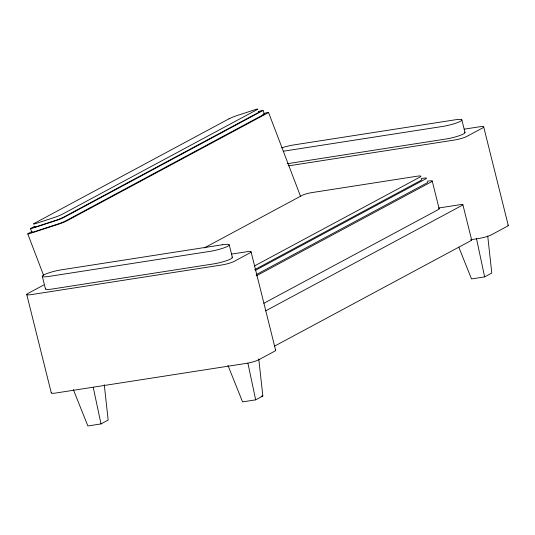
<?xml version="1.0" encoding="UTF-8"?>
<svg xmlns="http://www.w3.org/2000/svg" width="535" height="535" viewBox="0 0 535 535"><rect width="100%" height="100%" fill="white"/><g stroke="black" fill="none" stroke-linecap="round" stroke-linejoin="round"><path stroke-width="0.8" d="M34.788 226.218L31.11 228.198A5.049 0.401 -20.9 0 0 32.849 228.117L57.292 220.139A5.049 0.401 -20.9 0 0 63.732 217.538L262.391 110.845A5.049 0.401 -20.9 0 0 260.645 110.926L258.285 111.695M31.491 231.769L28.549 233.347A6.313 0.502 -20.9 0 0 30.729 233.253L58.877 224.058A6.313 0.502 -20.9 0 0 66.935 220.808L267.721 112.972A6.313 0.502 -20.9 0 0 265.547 113.066L263.982 113.581M43.756 284.974L27.84 293.521A9.209 1.391 -14 0 0 31.404 294.598L221.958 264.939A9.209 1.391 -14 0 0 234.089 261.414L250.005 252.868A9.209 1.391 -14 0 0 246.441 251.791L231.595 254.098M204.33 247.906L302.155 195.369A7.102 1.077 -14 0 1 311.517 192.653L417.327 176.182A7.102 1.077 -14 0 1 420.075 177.018L254.58 265.895M254.693 269.693L420.925 180.422A7.102 1.077 -14 0 0 421.486 179.439M255.162 270.469L425.84 178.804A5.47 0.829 -14 0 0 423.727 178.162L421.246 178.55M256.205 274.629L426.883 182.97A5.47 0.829 -14 0 0 427.318 182.214M256.185 275.926L431.444 181.8A6.841 1.037 -14 0 0 428.796 180.997L427.151 181.258M263.842 303.285L438.366 209.559A6.841 1.037 -14 0 0 438.907 208.617M265.641 310.868L462.253 205.279A5.263 0.796 -14 0 0 460.214 204.658L438.78 207.995M73.288 389.507L87.88 425.967L100.995 423.921L108.157 420.075L104.271 384.705M274.448 346.192L471.061 240.603A5.263 0.796 -14 0 0 470.934 239.814M227.97 365.432L242.562 401.885L255.676 399.846L262.839 396L258.773 358.978M458.783 247.13L471.509 278.929L484.623 276.889L491.785 273.044L487.726 236.022M283.209 151.244L442.987 126.374A13.148 1.986 -14 0 0 460.314 121.345A13.148 1.986 -14 0 0 455.231 119.8L293.809 144.925A13.148 1.986 -14 0 0 281.771 147.841M464.213 129.169L479.066 126.862A9.209 1.391 -14 0 1 482.623 127.939L466.707 136.492A9.209 1.391 -14 0 1 454.576 140.01L288.773 165.823M287.181 163.73L446.13 138.993A13.148 1.986 -14 0 0 460.267 135.348A13.148 1.986 -14 0 0 464.507 132.145M470.86 239.7L479.113 238.416A9.209 1.391 -14 0 0 491.244 234.892L507.16 226.345A9.209 1.391 -14 0 0 507.889 225.075M261.2 396.254L262.839 396M268.496 112.377L300.65 196.633M263.006 110.37L264.397 114.008M30.488 228.672L31.879 232.31M27.78 233.942L43.562 275.291M483.714 126.956L508.25 225.355M461.872 119.934L465.015 132.546M462.875 204.711L471.683 240.041M432.226 181.004L439.148 208.757M251.096 251.885L275.632 350.285M229.254 244.863L232.397 257.475M42.298 276.294L45.448 288.913M26.75 294.511L51.286 392.911M476.504 238.637L484.623 276.889M247.906 363.218L255.676 399.846M93.224 387.293L100.995 423.921M275.271 350.004A9.209 1.391 -14 0 1 274.542 351.274L258.626 359.821A9.209 1.391 -14 0 1 246.488 363.345L55.934 393.004A9.209 1.391 -14 0 1 51.534 392.476M231.882 257.074A13.148 1.986 -14 0 1 227.642 260.277A13.148 1.986 -14 0 1 213.518 263.915L52.089 289.047A13.148 1.986 -14 0 1 45.803 288.291M263.915 114.029A5.049 0.401 -20.9 0 1 263.782 114.483L65.123 221.176A5.049 0.401 -20.9 0 1 58.676 223.777L34.24 231.762A5.049 0.401 -20.9 0 1 32.495 231.836M262.792 114.323A5.049 0.401 -20.9 0 1 263.427 114.142M258.726 112.009A6.393 0.508 -20.9 0 1 258.144 112.644L63.377 217.243A6.393 0.508 -20.9 0 1 55.219 220.534L37.564 226.305A6.393 0.508 -20.9 0 1 34.875 226.679M228.987 118.823L34.22 223.423A6.393 0.508 -20.9 0 0 36.427 223.329L54.082 217.558A6.393 0.508 -20.9 0 0 62.241 214.267L257.007 109.668A6.393 0.508 -20.9 0 0 254.8 109.762L237.145 115.533A6.393 0.508 -20.9 0 0 228.987 118.823M222.607 244.729L61.191 269.854A13.148 1.986 -14 0 0 43.857 274.89A13.148 1.986 -14 0 0 48.946 276.428L210.369 251.303A13.148 1.986 -14 0 0 227.696 246.267A13.148 1.986 -14 0 0 222.607 244.729"/></g></svg>
